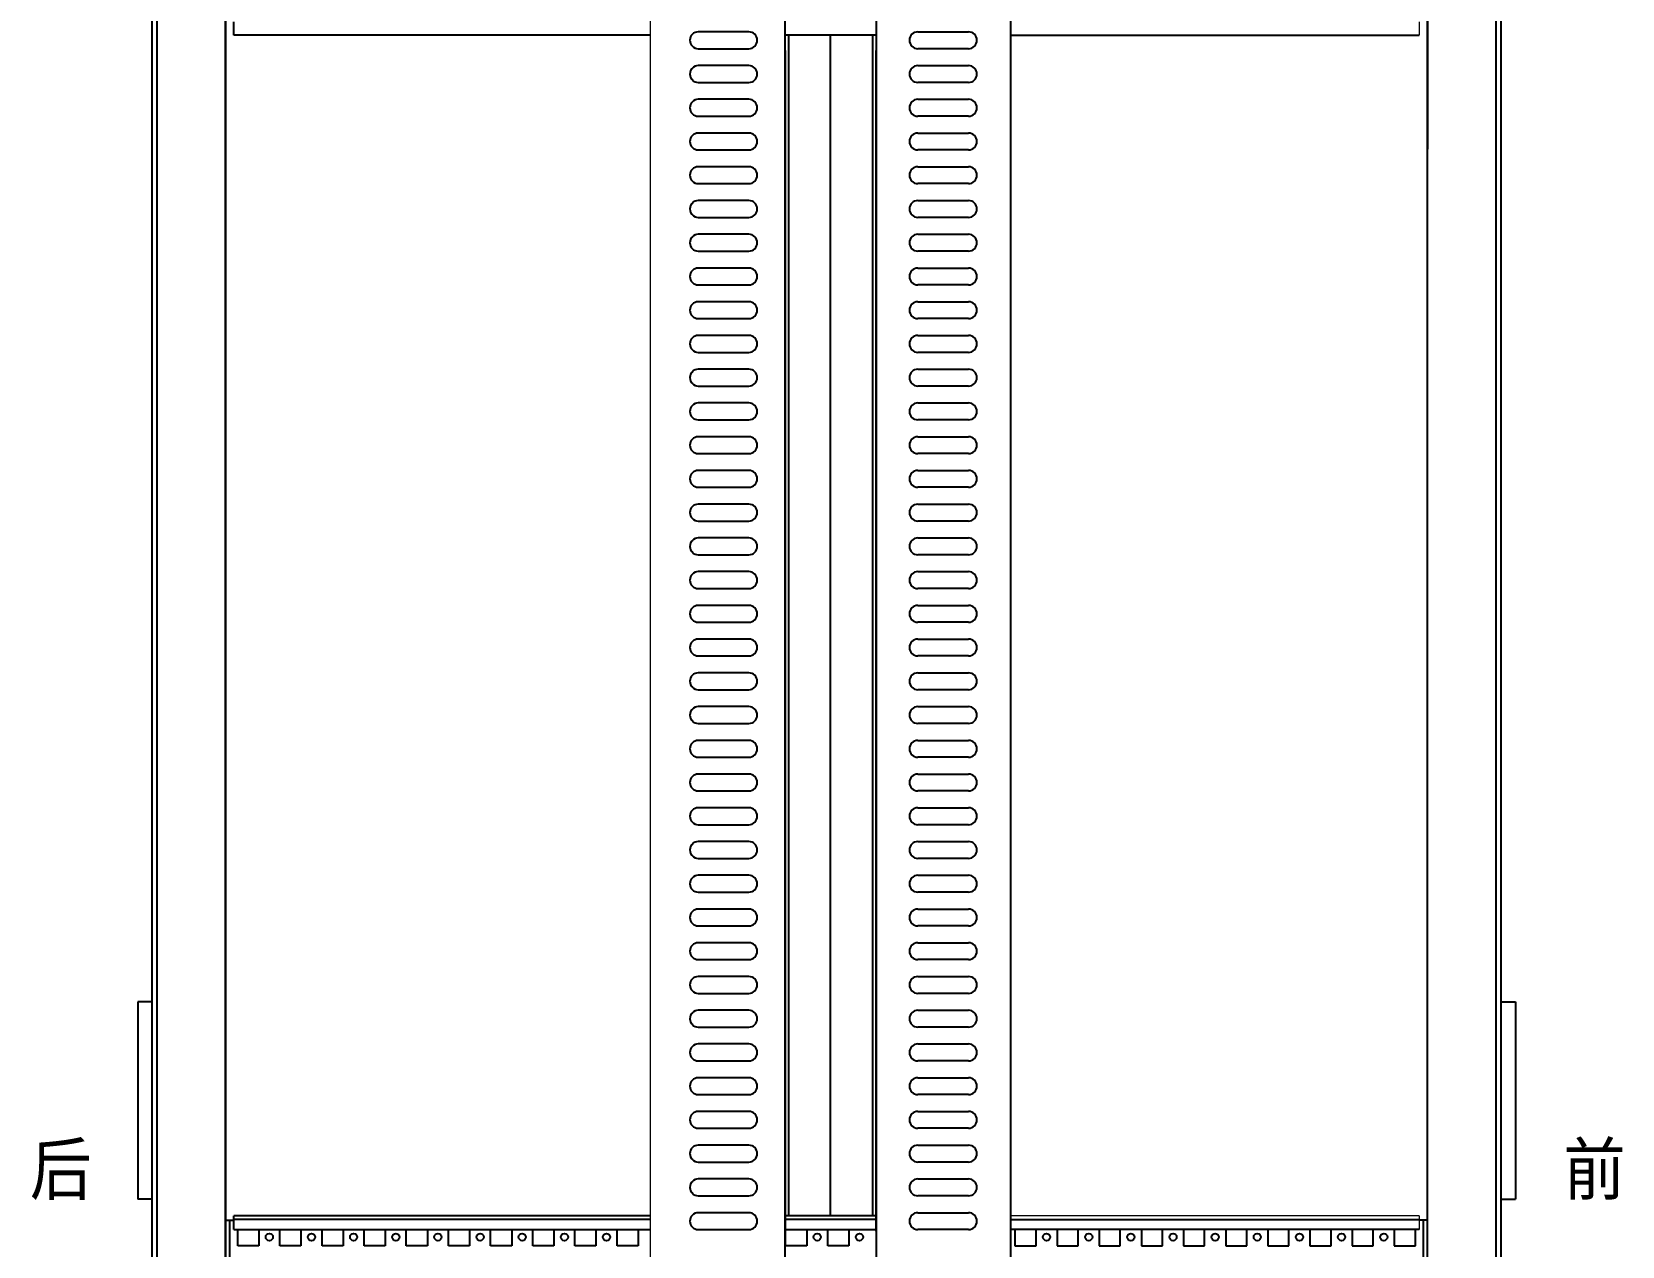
# Model space of a CAD drawing. Extents: x 81437 to 204847, y -54769 to -29444.
# Drawn here: x 103225 to 104168, y -30816 to -30096 of the extents above; entities that cross this region are included whole.
import ezdxf

# ---------------------------------------------------------------- set-up
doc = ezdxf.new("R2010")
doc.units = 0
doc.header["$LTSCALE"] = 100
doc.header["$MEASUREMENT"] = 0
doc.layers.add('PANEL', color=7, linetype='Continuous')
doc.layers.add('细实线', color=7, linetype='Continuous', lineweight=20)
doc.styles.add('HZ', font='arial.ttf', dxfattribs={"width": 0.7})

msp = doc.modelspace()

# ---------------------------------------------------------------- linework, layer by layer
at = {"color": 7, "linetype": 'Continuous'}
for p, q in [((103671.65, -31604.22), (103671.65, -29859.22)), ((103344.75, -30098.22), (103344.75, -30090.22)), ((103523.75, -30098.22), (103344.75, -30098.22)), ((103591.65, -30098.22), (103523.75, -30098.22)), ((103650.19, -30096.25), (103620.19, -30096.25)), ((103725.65, -30098.22), (103671.65, -30098.22)), ((103673.65, -30098.22), (103673.65, -30798.22)), ((103698.65, -30798.22), (103698.65, -30098.22)), ((103698.65, -30798.22), (103698.65, -30098.22)), ((103723.65, -30798.22), (103723.65, -30098.22)), ((103750.44, -30096.25), (103780.44, -30096.25)), ((103805.65, -30098.22), (104047.78, -30098.22)), ((103620.19, -30106.25), (103650.19, -30106.25)), ((103671.65, -30107.22), (103671.65, -30807.22)), ((103725.65, -30807.22), (103725.65, -30107.22)), ((103780.44, -30106.25), (103750.44, -30106.25)), ((103650.19, -30116.25), (103620.19, -30116.25)), ((103750.44, -30116.25), (103780.44, -30116.25)), ((103620.19, -30126.25), (103650.19, -30126.25)), ((103780.44, -30126.25), (103750.44, -30126.25)), ((103650.19, -30136.25), (103620.19, -30136.25)), ((103750.44, -30136.25), (103780.44, -30136.25)), ((103620.19, -30146.25), (103650.19, -30146.25)), ((103780.44, -30146.25), (103750.44, -30146.25)), ((103650.19, -30156.25), (103620.19, -30156.25)), ((103750.44, -30156.25), (103780.44, -30156.25)), ((103620.19, -30166.25), (103650.19, -30166.25)), ((103780.44, -30166.25), (103750.44, -30166.25)), ((103650.19, -30176.25), (103620.19, -30176.25)), ((103750.44, -30176.25), (103780.44, -30176.25)), ((103620.19, -30186.25), (103650.19, -30186.25)), ((103780.44, -30186.25), (103750.44, -30186.25)), ((103650.19, -30196.25), (103620.19, -30196.25)), ((103750.44, -30196.25), (103780.44, -30196.25)), ((103620.19, -30206.25), (103650.19, -30206.25)), ((103780.44, -30206.25), (103750.44, -30206.25)), ((103650.19, -30216.25), (103620.19, -30216.25)), ((103750.44, -30216.25), (103780.44, -30216.25)), ((103620.19, -30226.25), (103650.19, -30226.25)), ((103780.44, -30226.25), (103750.44, -30226.25)), ((103650.19, -30236.25), (103620.19, -30236.25)), ((103750.44, -30236.25), (103780.44, -30236.25)), ((103620.19, -30246.25), (103650.19, -30246.25)), ((103780.44, -30246.25), (103750.44, -30246.25)), ((103650.19, -30256.25), (103620.19, -30256.25)), ((103750.44, -30256.25), (103780.44, -30256.25)), ((103620.19, -30266.25), (103650.19, -30266.25)), ((103780.44, -30266.25), (103750.44, -30266.25)), ((103650.19, -30276.25), (103620.19, -30276.25)), ((103750.44, -30276.25), (103780.44, -30276.25)), ((103620.19, -30286.25), (103650.19, -30286.25)), ((103780.44, -30286.25), (103750.44, -30286.25)), ((103650.19, -30296.25), (103620.19, -30296.25)), ((103750.44, -30296.25), (103780.44, -30296.25)), ((103620.19, -30306.25), (103650.19, -30306.25)), ((103780.44, -30306.25), (103750.44, -30306.25)), ((103650.19, -30316.25), (103620.19, -30316.25)), ((103750.44, -30316.25), (103780.44, -30316.25)), ((103620.19, -30326.25), (103650.19, -30326.25)), ((103780.44, -30326.25), (103750.44, -30326.25)), ((103650.19, -30336.25), (103620.19, -30336.25)), ((103750.44, -30336.25), (103780.44, -30336.25)), ((103620.19, -30346.25), (103650.19, -30346.25)), ((103780.44, -30346.25), (103750.44, -30346.25)), ((103650.19, -30356.25), (103620.19, -30356.25)), ((103750.44, -30356.25), (103780.44, -30356.25)), ((103620.19, -30366.25), (103650.19, -30366.25)), ((103780.44, -30366.25), (103750.44, -30366.25)), ((103650.19, -30376.25), (103620.19, -30376.25)), ((103750.44, -30376.25), (103780.44, -30376.25)), ((103620.19, -30386.25), (103650.19, -30386.25)), ((103780.44, -30386.25), (103750.44, -30386.25)), ((103650.19, -30396.25), (103620.19, -30396.25)), ((103750.44, -30396.25), (103780.44, -30396.25)), ((103620.19, -30406.25), (103650.19, -30406.25)), ((103780.44, -30406.25), (103750.44, -30406.25)), ((103650.19, -30416.25), (103620.19, -30416.25)), ((103750.44, -30416.25), (103780.44, -30416.25)), ((103620.19, -30426.25), (103650.19, -30426.25)), ((103780.44, -30426.25), (103750.44, -30426.25)), ((103650.19, -30436.25), (103620.19, -30436.25)), ((103750.44, -30436.25), (103780.44, -30436.25)), ((103620.19, -30446.25), (103650.19, -30446.25)), ((103780.44, -30446.25), (103750.44, -30446.25)), ((103650.19, -30456.25), (103620.19, -30456.25)), ((103750.44, -30456.25), (103780.44, -30456.25)), ((103620.19, -30466.25), (103650.19, -30466.25)), ((103780.44, -30466.25), (103750.44, -30466.25)), ((103650.19, -30476.25), (103620.19, -30476.25)), ((103750.44, -30476.25), (103780.44, -30476.25)), ((103620.19, -30486.25), (103650.19, -30486.25)), ((103780.44, -30486.25), (103750.44, -30486.25)), ((103650.19, -30496.25), (103620.19, -30496.25)), ((103750.44, -30496.25), (103780.44, -30496.25)), ((103620.19, -30506.25), (103650.19, -30506.25)), ((103780.44, -30506.25), (103750.44, -30506.25)), ((103650.19, -30516.25), (103620.19, -30516.25)), ((103750.44, -30516.25), (103780.44, -30516.25)), ((103620.19, -30526.25), (103650.19, -30526.25)), ((103780.44, -30526.25), (103750.44, -30526.25)), ((103650.19, -30536.25), (103620.19, -30536.25)), ((103750.44, -30536.25), (103780.44, -30536.25)), ((103620.19, -30546.25), (103650.19, -30546.25)), ((103780.44, -30546.25), (103750.44, -30546.25)), ((103650.19, -30556.25), (103620.19, -30556.25)), ((103750.44, -30556.25), (103780.44, -30556.25)), ((103620.19, -30566.25), (103650.19, -30566.25)), ((103780.44, -30566.25), (103750.44, -30566.25)), ((103650.19, -30576.25), (103620.19, -30576.25)), ((103750.44, -30576.25), (103780.44, -30576.25)), ((103620.19, -30586.25), (103650.19, -30586.25)), ((103780.44, -30586.25), (103750.44, -30586.25)), ((103650.19, -30596.25), (103620.19, -30596.25)), ((103750.44, -30596.25), (103780.44, -30596.25)), ((103620.19, -30606.25), (103650.19, -30606.25)), ((103780.44, -30606.25), (103750.44, -30606.25)), ((103650.19, -30616.25), (103620.19, -30616.25)), ((103750.44, -30616.25), (103780.44, -30616.25)), ((103620.19, -30626.25), (103650.19, -30626.25)), ((103780.44, -30626.25), (103750.44, -30626.25)), ((103650.19, -30636.25), (103620.19, -30636.25)), ((103750.44, -30636.25), (103780.44, -30636.25)), ((103620.19, -30646.25), (103650.19, -30646.25)), ((103780.44, -30646.25), (103750.44, -30646.25)), ((103650.19, -30656.25), (103620.19, -30656.25)), ((103750.44, -30656.25), (103780.44, -30656.25)), ((103620.19, -30666.25), (103650.19, -30666.25)), ((103780.44, -30666.25), (103750.44, -30666.25)), ((103650.19, -30676.25), (103620.19, -30676.25)), ((103750.44, -30676.25), (103780.44, -30676.25)), ((103620.19, -30686.25), (103650.19, -30686.25)), ((103780.44, -30686.25), (103750.44, -30686.25)), ((103650.19, -30696.25), (103620.19, -30696.25)), ((103750.44, -30696.25), (103780.44, -30696.25)), ((103620.19, -30706.25), (103650.19, -30706.25)), ((103780.44, -30706.25), (103750.44, -30706.25)), ((103650.19, -30716.25), (103620.19, -30716.25)), ((103750.44, -30716.25), (103780.44, -30716.25)), ((103620.19, -30726.25), (103650.19, -30726.25)), ((103780.44, -30726.25), (103750.44, -30726.25)), ((103650.19, -30736.25), (103620.19, -30736.25)), ((103750.44, -30736.25), (103780.44, -30736.25)), ((103620.19, -30746.25), (103650.19, -30746.25)), ((103780.44, -30746.25), (103750.44, -30746.25)), ((103650.19, -30756.25), (103620.19, -30756.25)), ((103750.44, -30756.25), (103780.44, -30756.25)), ((103620.19, -30766.25), (103650.19, -30766.25)), ((103780.44, -30766.25), (103750.44, -30766.25)), ((103650.19, -30776.25), (103620.19, -30776.25)), ((103750.44, -30776.25), (103780.44, -30776.25)), ((103620.19, -30786.25), (103650.19, -30786.25)), ((103780.44, -30786.25), (103750.44, -30786.25)), ((103523.75, -30798.22), (103344.75, -30798.22)), ((103344.75, -30806.22), (103344.75, -30798.22)), ((103591.65, -30798.22), (103523.75, -30798.22)), ((103650.19, -30796.25), (103620.19, -30796.25)), ((103725.65, -30798.22), (103671.65, -30798.22)), ((103750.44, -30796.25), (103780.44, -30796.25)), ((103339.75, -30800.72), (103344.75, -30800.72)), ((103342.25, -30845.72), (103342.25, -30800.72)), ((103523.75, -30800.22), (103344.75, -30800.22)), ((103344.75, -30806.22), (103523.75, -30806.22)), ((103347, -30815.97), (103347, -30806.22)), ((103359.5, -30806.22), (103359.5, -30815.97)), ((103372, -30815.97), (103372, -30806.22)), ((103384.5, -30806.22), (103384.5, -30815.97)), ((103397, -30815.97), (103397, -30806.22)), ((103409.5, -30806.22), (103409.5, -30815.97)), ((103422, -30815.97), (103422, -30806.22)), ((103434.5, -30806.22), (103434.5, -30815.97)), ((103447, -30815.97), (103447, -30806.22)), ((103459.5, -30806.22), (103459.5, -30815.97)), ((103472, -30815.97), (103472, -30806.22)), ((103484.5, -30806.22), (103484.5, -30815.97)), ((103497, -30815.97), (103497, -30806.22)), ((103509.5, -30806.22), (103509.5, -30815.97)), ((103522, -30815.97), (103522, -30806.22)), ((103591.65, -30800.22), (103523.75, -30800.22)), ((103523.75, -30806.22), (103591.65, -30806.22)), ((103534.5, -30806.22), (103534.5, -30815.97)), ((103547, -30815.97), (103547, -30806.22)), ((103559.5, -30806.22), (103559.5, -30815.97)), ((103572, -30815.97), (103572, -30806.22)), ((103584.5, -30806.22), (103584.5, -30815.97)), ((103620.19, -30806.25), (103650.19, -30806.25)), ((103725.65, -30800.22), (103671.65, -30800.22)), ((103671.65, -30806.22), (103725.65, -30806.22)), ((103672, -30815.97), (103672, -30806.22)), ((103684.5, -30806.22), (103684.5, -30815.97)), ((103697, -30815.97), (103697, -30806.22)), ((103709.5, -30806.22), (103709.5, -30815.97)), ((103780.44, -30806.25), (103750.44, -30806.25)), ((103805.65, -30800.22), (104047.78, -30800.22)), ((104047.75, -30806.22), (103805.65, -30806.22)), ((103808, -30806.22), (103808, -30815.97)), ((103820.5, -30815.97), (103820.5, -30806.22)), ((103833, -30806.22), (103833, -30815.97)), ((103845.5, -30815.97), (103845.5, -30806.22)), ((103858, -30806.22), (103858, -30815.97)), ((103870.5, -30815.97), (103870.5, -30806.22)), ((103883, -30806.22), (103883, -30815.97)), ((103895.5, -30815.97), (103895.5, -30806.22)), ((103908, -30806.22), (103908, -30815.97)), ((103920.5, -30815.97), (103920.5, -30806.22)), ((103933, -30806.22), (103933, -30815.97)), ((103945.5, -30815.97), (103945.5, -30806.22)), ((103958, -30806.22), (103958, -30815.97)), ((103970.5, -30815.97), (103970.5, -30806.22)), ((103983, -30806.22), (103983, -30815.97)), ((103995.5, -30815.97), (103995.5, -30806.22)), ((104008, -30806.22), (104008, -30815.97)), ((104020.5, -30815.97), (104020.5, -30806.22)), ((104033, -30806.22), (104033, -30815.97)), ((104045.5, -30815.97), (104045.5, -30806.22)), ((104052.75, -30800.72), (104047.75, -30800.72)), ((104050.25, -30845.72), (104050.25, -30800.72)), ((103359.5, -30815.97), (103347, -30815.97)), ((103384.5, -30815.97), (103372, -30815.97)), ((103409.5, -30815.97), (103397, -30815.97)), ((103434.5, -30815.97), (103422, -30815.97)), ((103459.5, -30815.97), (103447, -30815.97)), ((103484.5, -30815.97), (103472, -30815.97)), ((103509.5, -30815.97), (103497, -30815.97)), ((103534.5, -30815.97), (103522, -30815.97)), ((103559.5, -30815.97), (103547, -30815.97)), ((103584.5, -30815.97), (103572, -30815.97)), ((103684.5, -30815.97), (103672, -30815.97)), ((103709.5, -30815.97), (103697, -30815.97)), ((103808, -30815.97), (103820.5, -30815.97)), ((103833, -30815.97), (103845.5, -30815.97)), ((103858, -30815.97), (103870.5, -30815.97)), ((103883, -30815.97), (103895.5, -30815.97)), ((103908, -30815.97), (103920.5, -30815.97)), ((103933, -30815.97), (103945.5, -30815.97)), ((103958, -30815.97), (103970.5, -30815.97)), ((103983, -30815.97), (103995.5, -30815.97)), ((104008, -30815.97), (104020.5, -30815.97)), ((104033, -30815.97), (104045.5, -30815.97))]:
    msp.add_line(p, q, dxfattribs=at)
for p, q in [((103296.25, -30671.22), (103287.66, -30671.22)), ((103287.66, -30671.22), (103287.66, -30788.22)), ((104096.25, -30671.22), (104104.84, -30671.22)), ((104104.84, -30671.22), (104104.84, -30788.22)), ((103296.25, -30788.22), (103287.66, -30788.22)), ((104096.25, -30788.22), (104104.84, -30788.22))]:
    msp.add_line(p, q)
at = {"color": 7}
msp.add_lwpolyline([(103805.65, -29804.22), (103725.65, -29804.22), (103725.65, -31604.22), (103805.65, -31604.22)], close=True, dxfattribs=at)
at = {"color": 7, "linetype": 'Continuous'}
for centre in [(103365.75, -30810.72), (103390.75, -30810.72), (103415.75, -30810.72), (103440.75, -30810.72), (103465.75, -30810.72), (103490.75, -30810.72), (103515.75, -30810.72), (103540.75, -30810.72), (103540.75, -30810.72), (103565.75, -30810.72), (103565.75, -30810.72), (103690.75, -30810.72), (103715.75, -30810.72), (103826.75, -30810.72), (103826.75, -30810.72), (103851.75, -30810.72), (103851.75, -30810.72), (103876.75, -30810.72), (103876.75, -30810.72), (103901.75, -30810.72), (103901.75, -30810.72), (103926.75, -30810.72), (103926.75, -30810.72), (103951.75, -30810.72), (103951.75, -30810.72), (103976.75, -30810.72), (103976.75, -30810.72), (104001.75, -30810.72), (104001.75, -30810.72), (104026.75, -30810.72), (104026.75, -30810.72)]:
    msp.add_circle(centre, 2.15, dxfattribs=at)
for centre, start, end in [((103620.19, -30101.25), 90, 270), ((103650.19, -30101.25), 270, 90), ((103750.44, -30101.25), 90, 270), ((103780.44, -30101.25), 270, 90), ((103620.19, -30121.25), 90, 270), ((103650.19, -30121.25), 270, 90), ((103750.44, -30121.25), 90, 270), ((103780.44, -30121.25), 270, 90), ((103620.19, -30141.25), 90, 270), ((103650.19, -30141.25), 270, 90), ((103750.44, -30141.25), 90, 270), ((103780.44, -30141.25), 270, 90), ((103620.19, -30161.25), 90, 270), ((103650.19, -30161.25), 270, 90), ((103750.44, -30161.25), 90, 270), ((103780.44, -30161.25), 270, 90), ((103620.19, -30181.25), 90, 270), ((103650.19, -30181.25), 270, 90), ((103750.44, -30181.25), 90, 270), ((103780.44, -30181.25), 270, 90), ((103620.19, -30201.25), 90, 270), ((103650.19, -30201.25), 270, 90), ((103750.44, -30201.25), 90, 270), ((103780.44, -30201.25), 270, 90), ((103620.19, -30221.25), 90, 270), ((103650.19, -30221.25), 270, 90), ((103750.44, -30221.25), 90, 270), ((103780.44, -30221.25), 270, 90), ((103620.19, -30241.25), 90, 270), ((103650.19, -30241.25), 270, 90), ((103750.44, -30241.25), 90, 270), ((103780.44, -30241.25), 270, 90), ((103620.19, -30261.25), 90, 270), ((103650.19, -30261.25), 270, 90), ((103750.44, -30261.25), 90, 270), ((103780.44, -30261.25), 270, 90), ((103620.19, -30281.25), 90, 270), ((103650.19, -30281.25), 270, 90), ((103750.44, -30281.25), 90, 270), ((103780.44, -30281.25), 270, 90), ((103620.19, -30301.25), 90, 270), ((103650.19, -30301.25), 270, 90), ((103750.44, -30301.25), 90, 270), ((103780.44, -30301.25), 270, 90), ((103620.19, -30321.25), 90, 270), ((103650.19, -30321.25), 270, 90), ((103750.44, -30321.25), 90, 270), ((103780.44, -30321.25), 270, 90), ((103620.19, -30341.25), 90, 270), ((103650.19, -30341.25), 270, 90), ((103750.44, -30341.25), 90, 270), ((103780.44, -30341.25), 270, 90), ((103620.19, -30361.25), 90, 270), ((103650.19, -30361.25), 270, 90), ((103750.44, -30361.25), 90, 270), ((103780.44, -30361.25), 270, 90), ((103620.19, -30381.25), 90, 270), ((103650.19, -30381.25), 270, 90), ((103750.44, -30381.25), 90, 270), ((103780.44, -30381.25), 270, 90), ((103620.19, -30401.25), 90, 270), ((103650.19, -30401.25), 270, 90), ((103750.44, -30401.25), 90, 270), ((103780.44, -30401.25), 270, 90), ((103620.19, -30421.25), 90, 270), ((103650.19, -30421.25), 270, 90), ((103750.44, -30421.25), 90, 270), ((103780.44, -30421.25), 270, 90), ((103620.19, -30441.25), 90, 270), ((103650.19, -30441.25), 270, 90), ((103750.44, -30441.25), 90, 270), ((103780.44, -30441.25), 270, 90), ((103620.19, -30461.25), 90, 270), ((103650.19, -30461.25), 270, 90), ((103750.44, -30461.25), 90, 270), ((103780.44, -30461.25), 270, 90), ((103620.19, -30481.25), 90, 270), ((103650.19, -30481.25), 270, 90), ((103750.44, -30481.25), 90, 270), ((103780.44, -30481.25), 270, 90), ((103620.19, -30501.25), 90, 270), ((103650.19, -30501.25), 270, 90), ((103750.44, -30501.25), 90, 270), ((103780.44, -30501.25), 270, 90), ((103620.19, -30521.25), 90, 270), ((103650.19, -30521.25), 270, 90), ((103750.44, -30521.25), 90, 270), ((103780.44, -30521.25), 270, 90), ((103620.19, -30541.25), 90, 270), ((103650.19, -30541.25), 270, 90), ((103750.44, -30541.25), 90, 270), ((103780.44, -30541.25), 270, 90), ((103620.19, -30561.25), 90, 270), ((103650.19, -30561.25), 270, 90), ((103750.44, -30561.25), 90, 270), ((103780.44, -30561.25), 270, 90), ((103620.19, -30581.25), 90, 270), ((103650.19, -30581.25), 270, 90), ((103750.44, -30581.25), 90, 270), ((103780.44, -30581.25), 270, 90), ((103620.19, -30601.25), 90, 270), ((103650.19, -30601.25), 270, 90), ((103750.44, -30601.25), 90, 270), ((103780.44, -30601.25), 270, 90), ((103620.19, -30621.25), 90, 270), ((103650.19, -30621.25), 270, 90), ((103750.44, -30621.25), 90, 270), ((103780.44, -30621.25), 270, 90), ((103620.19, -30641.25), 90, 270), ((103650.19, -30641.25), 270, 90), ((103750.44, -30641.25), 90, 270), ((103780.44, -30641.25), 270, 90), ((103620.19, -30661.25), 90, 270), ((103650.19, -30661.25), 270, 90), ((103750.44, -30661.25), 90, 270), ((103780.44, -30661.25), 270, 90), ((103620.19, -30681.25), 90, 270), ((103650.19, -30681.25), 270, 90), ((103750.44, -30681.25), 90, 270), ((103780.44, -30681.25), 270, 90), ((103620.19, -30701.25), 90, 270), ((103650.19, -30701.25), 270, 90), ((103750.44, -30701.25), 90, 270), ((103780.44, -30701.25), 270, 90), ((103620.19, -30721.25), 90, 270), ((103650.19, -30721.25), 270, 90), ((103750.44, -30721.25), 90, 270), ((103780.44, -30721.25), 270, 90), ((103620.19, -30741.25), 90, 270), ((103650.19, -30741.25), 270, 90), ((103750.44, -30741.25), 90, 270), ((103780.44, -30741.25), 270, 90), ((103620.19, -30761.25), 90, 270), ((103650.19, -30761.25), 270, 90), ((103750.44, -30761.25), 90, 270), ((103780.44, -30761.25), 270, 90), ((103620.19, -30781.25), 90, 270), ((103650.19, -30781.25), 270, 90), ((103750.44, -30781.25), 90, 270), ((103780.44, -30781.25), 270, 90), ((103620.19, -30801.25), 90, 270), ((103650.19, -30801.25), 270, 90), ((103750.44, -30801.25), 90, 270), ((103780.44, -30801.25), 270, 90)]:
    msp.add_arc(centre, 5, start, end, dxfattribs=at)
at = {"layer": 'PANEL', "color": 7}
for p, q in [((103296.25, -31735.72), (103296.25, -29735.72)), ((103299.25, -31732.72), (103299.25, -29738.72)), ((104093.25, -29738.72), (104093.25, -31732.72)), ((104096.25, -29735.72), (104096.25, -31735.72)), ((103339.75, -30556.72), (103339.75, -29779.22)), ((103339.75, -29779.22), (103339.75, -30165.72)), ((104052.75, -29779.22), (104052.75, -30165.72)), ((104052.75, -30556.72), (104052.75, -29779.22)), ((103339.75, -30152.99), (103339.75, -30583.99)), ((103339.75, -31692.22), (103339.75, -30556.72)), ((104052.75, -31692.22), (104052.75, -30556.72)), ((103339.75, -30583.99), (103339.75, -30974.99))]:
    msp.add_line(p, q, dxfattribs=at)
at = {"layer": '细实线'}
for p, q in [((104047.75, -30090.22), (104047.75, -30098.22)), ((104047.75, -30798.22), (103805.65, -30798.22)), ((104047.75, -30798.22), (104047.75, -30806.22))]:
    msp.add_line(p, q, dxfattribs=at)
msp.add_lwpolyline([(103671.65, -29804.22), (103591.65, -29804.22), (103591.65, -31604.22), (103671.65, -31604.22)], close=True, dxfattribs=at)

# ---------------------------------------------------------------- texts
at = {"color": 7, "style": 'HZ', "width": 0.9}
for s, p in [('后', (103223.69, -30785.42)), ('前', (104133.29, -30785.42))]:
    msp.add_text(s, height=30, dxfattribs=at).set_placement(p)

doc.saveas('drawing.dxf')
